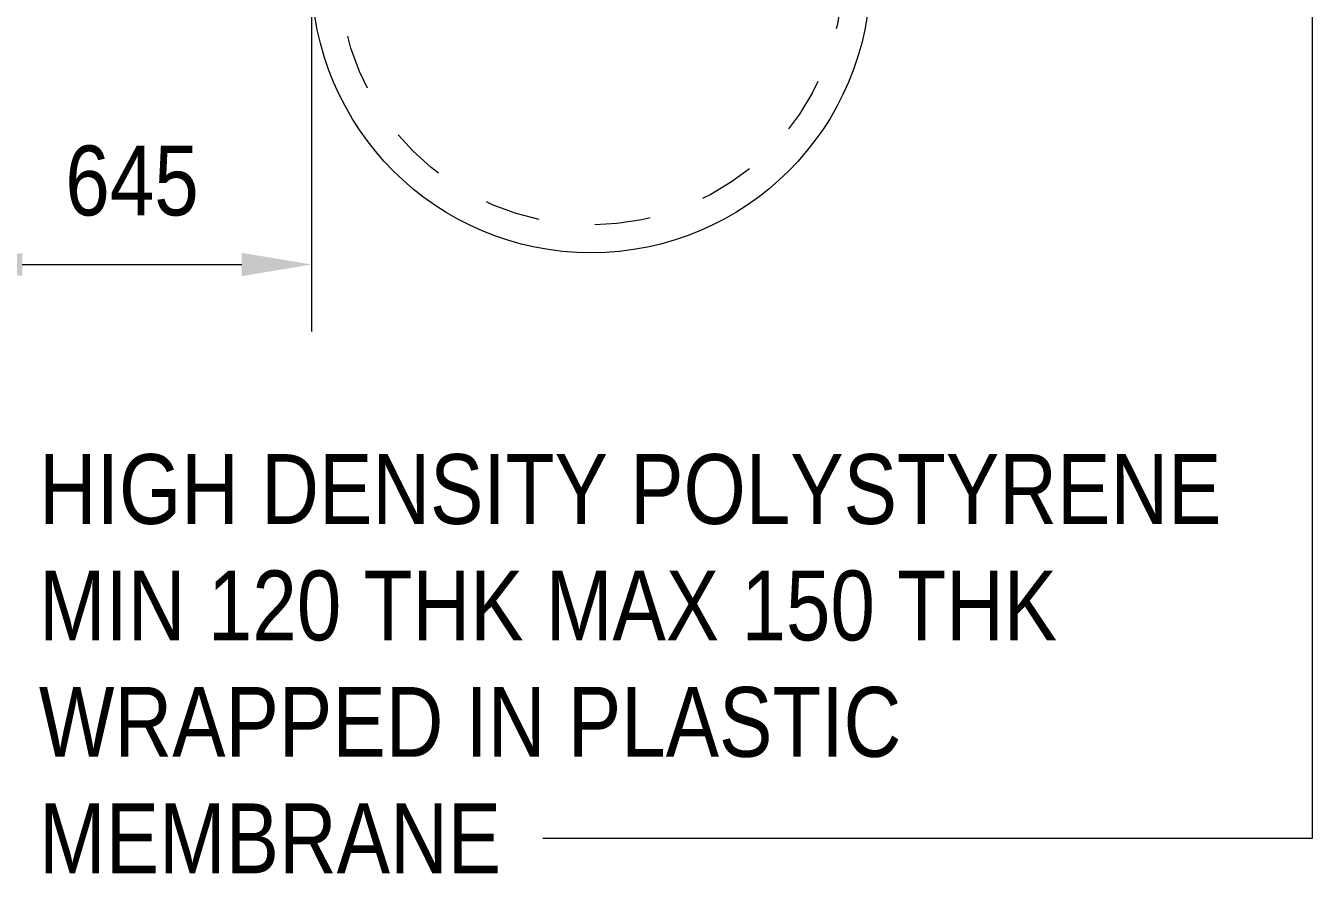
# Model space of a CAD drawing. Header units: metres. Extents: x -1691 to -1609, y 3 to 593.
# Drawn here: x -1631.537 to -1629.234, y 15.65 to 17.167 of the extents above; entities that cross this region are included whole.
import ezdxf

# ---------------------------------------------------------------- set-up
doc = ezdxf.new("R2010")
doc.units = ezdxf.units.M
doc.linetypes.add('JacobsDash', pattern=[0.0045, 0.003, -0.0015])
doc.layers.get('Defpoints').update_dxf_attribs({"color": 41})
for name, color, linetype, lineweight in [('D-BDGE', 7, 'Continuous', 13), ('D-ENHA-TEXT', 7, 'Continuous', 9), ('D-ENHA-TEXT-DIMS', 7, 'Continuous', 9)]:
    doc.layers.add(name, color=color, linetype=linetype, lineweight=lineweight)
doc.styles.add('Arial Narrow_1', font='ARIALN.TTF', dxfattribs={"height": 0.125})
doc.styles.add('Arial Narrow_3', font='ARIALN.TTF', dxfattribs={"height": 0.125})
doc.dimstyles.new('Dimension_Standard_O__mm__3', dxfattribs={"dimscale": 0.3048, "dimtxt": 0.127929, "dimasz": 0.410105, "dimexe": 0.393701, "dimexo": 0.246063, "dimgap": 0.246063, "dimtad": 1, "dimdec": 0, "dimlfac": 1000, "dimzin": 0, "dimdsep": 46, "dimtxsty": 'Arial Narrow_3', "dimsah": 1, "dimcen": 0.09, "dimaunit": 1, "dimadec": 4, "dimazin": 0, "dimtfac": 1, "dimtdec": 4, "dimtix": 1, "dimtmove": 0, "dimatfit": 3, "dimfxl": 1, "dimtvp": 1, "dimtfill": 1, "dimtolj": 1, "dimtzin": 0, "dimlwd": 18, "dimlwe": 18, "dimarcsym": 2})

# ---------------------------------------------------------------- blocks, each defined once
blk = doc.blocks.new('DIMBLOCK14-DRG-2871072 - ABUTMENT B CONCRETE ELEVATION')
at = {"layer": 'D-ENHA-TEXT-DIMS', "color": 0, "lineweight": 18, "transparency": 16777216}
for p, q in [((-1631.6677, 17.7729), (-1631.6677, 16.6196)), ((-1631.0249, 17.1854), (-1631.0249, 16.6196)), ((-1631.5427, 16.7396), (-1631.1499, 16.7396))]:
    blk.add_line(p, q, dxfattribs=at)
at = {"layer": 'D-ENHA-TEXT-DIMS', "color": 0, "transparency": 16777216}
for points in [[(-1631.5427, 16.7604), (-1631.5427, 16.7188), (-1631.6677, 16.7396)], [(-1631.1499, 16.7604), (-1631.1499, 16.7188), (-1631.0249, 16.7396)]]:
    blk.add_solid(points, dxfattribs=at)
at = {"layer": 'Defpoints', "color": 0, "transparency": 16777216}
for p in [(-1631.6677, 17.8479), (-1631.0249, 17.2604), (-1631.0249, 16.7396)]:
    blk.add_point(p, dxfattribs=at)
at = {"layer": 'D-ENHA-TEXT-DIMS', "color": 0, "lineweight": 18, "transparency": 16777216, "insert": (-1631.3463, 16.8891), "char_height": 0.125, "width": 0.285099, "attachment_point": 5, "style": 'Arial Narrow_3', "bg_fill": 3, "box_fill_scale": 1.1, "bg_fill_color": 256, "bg_fill_true_color": 13158600, "bg_fill_transparency": 0}
blk.add_mtext('\\A1;\u200e645', dxfattribs=at)

msp = doc.modelspace()

# ---------------------------------------------------------------- linework, layer by layer
at = {"layer": 'D-BDGE', "color": 143, "lineweight": 18, "true_color": 0x78aac8}
msp.add_circle((-1630.5249, 17.2604), 0.5, dxfattribs=at)
at = {"layer": 'D-BDGE', "color": 143, "linetype": 'JacobsDash', "lineweight": 18, "true_color": 0x78aac8}
msp.add_circle((-1630.5249, 17.2604), 0.45, dxfattribs=at)
at = {"layer": 'D-ENHA-TEXT'}
for p, q in [((-1629.2343, 17.7313), (-1629.2343, 15.7127)), ((-1629.3092, 15.7127), (-1630.6111, 15.7127)), ((-1629.2343, 15.7127), (-1629.3092, 15.7127))]:
    msp.add_line(p, q, dxfattribs=at)

# ---------------------------------------------------------------- texts
at = {"layer": 'D-ENHA-TEXT', "char_height": 0.125, "attachment_point": 1, "style": 'Arial Narrow_1', "bg_fill": 3, "box_fill_scale": 1, "bg_fill_color": 256, "bg_fill_true_color": 13158600, "bg_fill_transparency": 0}
for s, insert in [('HIGH DENSITY POLYSTYRENE', (-1631.5129, 16.4003)), ('MIN 120 THK MAX 150 THK ', (-1631.5129, 16.192)), ('WRAPPED IN PLASTIC ', (-1631.5129, 15.9836)), ('MEMBRANE', (-1631.5129, 15.7752))]:
    msp.add_mtext(s, dxfattribs=dict(at, insert=insert))

# ---------------------------------------------------------------- next in the draw order: dimensions: what is measured, and where the dimension line sits
at = {"layer": 'D-ENHA-TEXT-DIMS', "lineweight": 18}
dim = msp.add_linear_dim(base=(-1631.0249, 16.7396), p1=(-1631.6677, 17.8479), p2=(-1631.0249, 17.2604), text='\u200e645', dimstyle='Dimension_Standard_O__mm__3', override={"dimpost": '<>', "dimfxl": 0.870829}, dxfattribs=at)
dim.commit()
dim.dimension.update_dxf_attribs({"geometry": 'DIMBLOCK14-DRG-2871072 - ABUTMENT B CONCRETE ELEVATION', "text_midpoint": (-1631.3463, 16.8891)})

doc.saveas('drawing.dxf')
